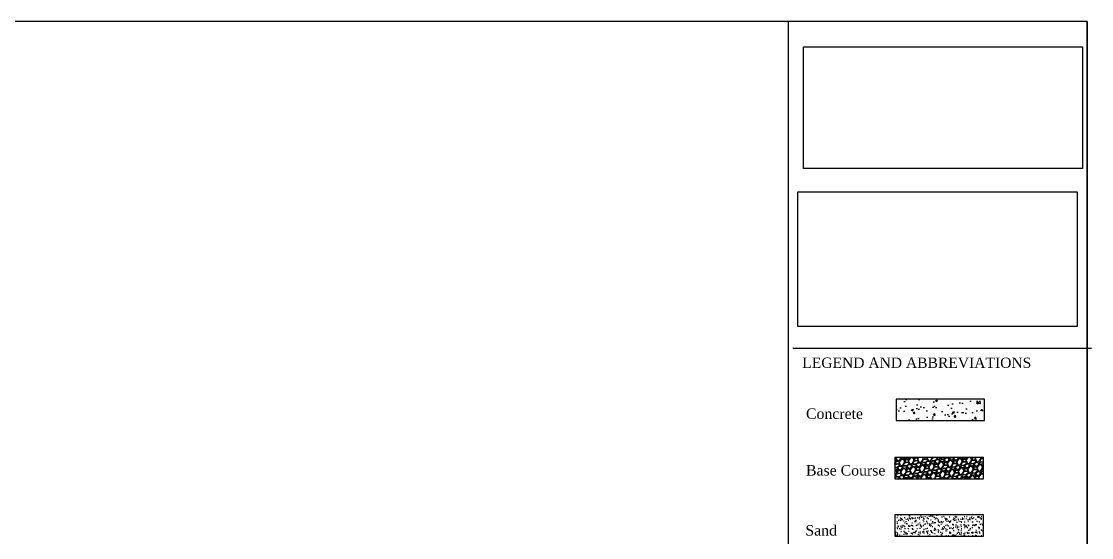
# Model space of a CAD drawing. Header units: centimetres. Extents: x 19229 to 39050, y 7691 to 15397.
# Drawn here: x 36477 to 38769, y 9616 to 10721 of the extents above; entities that cross this region are included whole.
import ezdxf

# ---------------------------------------------------------------- set-up
doc = ezdxf.new("R2010")
doc.units = ezdxf.units.CM
doc.layers.get('0').update_dxf_attribs({"linetype": 'CONTINUOUS'})
doc.layers.add('FRAME', color=7, linetype='CONTINUOUS')
doc.layers.add('TEXT', color=7, linetype='CONTINUOUS')
doc.styles.get("Standard").update_dxf_attribs({"font": 'times.ttf', "height": 20})
picture_1 = doc.add_image_def('image1.jpg', size_in_pixel=(1648, 719))
picture_2 = doc.add_image_def('image2.jpg', size_in_pixel=(712, 343))

msp = doc.modelspace()

# ---------------------------------------------------------------- hatches: boundary and pattern name
at = {"ltscale": 20}
h = msp.add_hatch(dxfattribs=at)
h.set_pattern_fill('AR-CONC', scale=0.24, angle=0.05)
h.set_pattern_definition([(50.05, (-276.363, -7384.51), (43.727642, -3.787222), [4.572, -50.292]), (355.05, (-276.363, -7384.51), (-8.498433, 45.846244), [3.6576, -40.23374]), (100.50144, (-272.72, -7384.824), (35.22921, 42.05902), [3.8856, -42.74166]), (46.2342, (-276.374, -7372.316), (65.06775, -10.03338), [6.858, -75.438]), (96.68556, (-270.95, -7373.15), (56.92515, 59.43197), [5.82841, -64.11255]), (351.23415, (-276.374, -7372.316), (56.92515, 59.43197), [5.48639, -60.35034]), (21.05, (-270.275, -7375.36), (36.408858, -24.511884), [4.572, -50.292]), (326.05, (-270.275, -7375.36), (14.793905, 44.21804), [3.6576, -40.2336]), (71.50144, (-267.24, -7377.4), (51.202763, 19.706155), [3.8856, -42.741585]), (37.55, (-276.363, -7384.508), (0.7235553, 20.2938485), [0, -39.74592, 0, -40.8432, 0, -40.386]), (7.55, (-276.363, -7384.508), (16.015731, 24.057323), [0, -23.28672, 0, -38.83152, 0, -15.3924]), (327.55, (-289.957, -7384.52), (32.54293, -1.3465), [0, -15.24, 0, -47.5488, 0, -63.0936]), (317.55, (-296.053, -7384.525), (35.545665, 6.13338), [0, -19.812, 0, -31.57728, 0, -44.8056])])
h.paths.add_polyline_path([(38350.4, 9912.4), (38350.4, 9866.6), (38539.7, 9866.6), (38539.7, 9912.4)])
h = msp.add_hatch(dxfattribs=at)
h.set_pattern_fill('GRAVEL', scale=0.8, angle=10)
h.set_pattern_definition([(238.0127875, (-265.4835, -7361.9564), (-128.33356961, -208.329889623), [2.733772, -270.643869]), (194.969741, (-266.9317, -7364.2751), (236.606991228, 62.353666307), [4.691238, -464.432391]), (142.510447, (-271.4637, -7365.4869), (238.926776155, -184.83891916), [3.307852, -327.477782]), (277.273689, (-278.386, -7371.8658), (-50.55932582, 403.7544018), [4.272036, -422.931499]), (302.8336542, (-277.8451, -7376.1035), (-142.398839356, 222.492867639), [4.18907, -414.718462]), (7.273689, (-275.5738, -7379.6233), (-403.7544018, -50.55932582), [4.272036, -422.931499]), (47.6942405, (-271.3361, -7379.08245), (-224.86150632, -245.983838038), [5.649549, -559.3049225]), (82.2553284, (-267.5335, -7374.90426), (62.451373484, 464.948174693), [5.333756, -528.042053]), (131.4295656, (-266.8147, -7369.61915), (-205.961250962, 231.918568256), [4.286504, -424.364366]), (185.2363583, (-269.6511, -7366.4053), (223.652759926, 18.802547096), [4.893706, -239.791496]), (232.3974378, (-274.5244, -7366.8519), (-201.321681813, -262.466600603), [6.328623, -626.53418]), (148.814075, (-258.5395, -7368.5727), (-161.2502406, 95.36804447), [2.160036, -213.844527]), (181.4692344, (-260.3874, -7367.4542), (267.203877975, 5.848315577), [4.109456, -406.837112]), (235, (-264.496, -7367.56), (3.528531, -20.0112935), [2.873675, -25.863145]), (213.1985905, (-266.3198, -7365.4052), (92.99940577, 57.66524193), [1.547531, -153.204979]), (301.801409, (-267.6147, -7366.2525), (-30.59688646, 56.50534965), [2.188525, -107.238024]), (40.963757, (-266.4614, -7368.1125), (52.97681869, 50.60818), [3.554557, -114.930385]), (171.565051, (-263.777, -7365.782), (43.5511181, -12.9542316), [2.570297, -61.687185]), (26.3895403, (-279.2212, -7368.2991), (189.5273425, 95.319190326), [3.600704, -356.470613]), (80.346176, (-275.9957, -7366.6986), (-41.2313335, -234.238352833), [3.020792, -299.057725]), (303.1985905, (-264.483, -7361.78), (-57.66524193, 92.99940577), [3.095041, -151.657469]), (353.6104597, (-262.7883, -7364.3698), (-210.698528324, 24.748570907), [3.600704, -356.470613]), (349.443955, (-277.0335, -7380.706), (-107.11352965, 22.37993223), [3.472282, -170.1418745]), (304.7751406, (-273.62, -7381.3422), (-138.87030849, 202.481574027), [2.909377, -288.028747]), (76.8014095, (-260.7543, -7381.756), (22.37993222, 107.11352965), [3.095041, -151.657469]), (27.3540246, (-260.0476, -7378.7427), (-246.032692147, -125.916076793), [3.406262, -337.219008]), (79.443955, (-270.5598, -7383.485), (-22.37993223, -107.11352965), [1.736141, -171.878015]), (111.309932, (-261.955, -7381.9677), (-34.12541742, 76.5166432), [1.036117, -102.57596]), (175.963757, (-262.3315, -7381.0024), (63.5624116, -9.42570063), [4.18907, -79.592437]), (196.009006, (-266.5102, -7380.7075), (196.58440444, 55.296603253), [3.882136, -384.330919]), (313.690068, (-266.144, -7369.9135), (-27.0683555, 36.4940561), [2.930591, -70.334211]), (3.1572266, (-264.1195, -7372.0326), (347.24905214, 19.962439429), [5.116454, -506.528073]), (70.945396, (-259.0108, -7371.7508), (-55.34545738, -154.19317867), [2.092066, -207.115139]), (100, (-258.328, -7369.773), (-23.5398245, 16.482763), [1.2192, -19.1008]), (130.256437, (-267.0163, -7380.1778), (104.744890947, -125.964930915), [2.822936, -279.471526]), (58.0127875, (-268.8405, -7378.0234), (128.333569613, 208.329889623), [5.467543, -267.910098]), (10, (-265.944, -7373.386), (16.482763, 23.5398245), [5.2832, -15.0368]), (335.3048465, (-260.7413, -7372.4686), (224.81265226, -104.793744965), [3.212876, -318.074534]), (264.054604, (-257.8222, -7373.811), (-5.89716966, -83.57370514), [2.958633, -144.9732]), (217.6459754, (-258.1287, -7376.7536), (-344.9292676, -267.155023822), [4.817161, -476.899715]), (185.4260787, (-261.9429, -7379.69586), (-263.675347006, -25.859609071), [5.096236, -504.526772])])
h.paths.add_polyline_path([(38537.2, 9741.7), (38537.2, 9787.5), (38347.9, 9787.5), (38347.9, 9741.7)])
h = msp.add_hatch(dxfattribs=at)
h.set_pattern_fill('AR-SAND', scale=0.24, angle=0.05)
h.set_pattern_definition([(37.55, (-276.363, -7384.508), (-0.3942576, 11.7455781), [0, -9.26592, 0, -10.3632, 0, -9.906]), (7.55, (-276.363, -7384.508), (10.7735415, 17.2132107), [0, -4.99872, 0, -8.35152, 0, -3.2004]), (327.55, (-283.861, -7384.515), (18.9837796, 0.051059), [0, -3.048, 0, -10.9728, 0, -14.3256]), (317.55, (-283.861, -7384.515), (18.320679, 5.3662936), [0, -1.524, 0, -7.19328, 0, -8.2296])])
h.paths.add_polyline_path([(38347.9, 9665), (38347.9, 9619.3), (38537.2, 9619.3), (38537.2, 9665)])

# ---------------------------------------------------------------- linework, layer by layer
msp.add_lwpolyline([(38759.9, 10721.4), (38759.9, 7723.4), (38120.1, 7723.4)])
at = {"color": 7, "ltscale": 20}
for points in [[(38350.4, 9866.6), (38539.7, 9866.6), (38539.7, 9912.4), (38350.4, 9912.4)], [(38347.9, 9741.7), (38537.2, 9741.7), (38537.2, 9787.5), (38347.9, 9787.5)], [(38347.9, 9619.3), (38537.2, 9619.3), (38537.2, 9665), (38347.9, 9665)]]:
    msp.add_lwpolyline(points, close=True, dxfattribs=at)
at = {"layer": 'FRAME', "linetype": 'Continuous', "ltscale": 0.05}
for p, q in [((38115, 10721.4), (34349.4, 10721.4)), ((38115, 10721.4), (38115, 10721.4)), ((38759.9, 10721.4), (38115, 10721.4)), ((38120.1, 7723.4), (38120.1, 10721.4)), ((38759.9, 9762.1), (38759.9, 10721.4)), ((38759.9, 7690.9), (38759.9, 9762.1))]:
    msp.add_line(p, q, dxfattribs=at)
at = {"layer": 'FRAME', "color": 0}
msp.add_line((38759.9, 7690.9), (38759.9, 10721.4), dxfattribs=at)
at = {"layer": 'FRAME', "color": 7}
for p, q in [((38759.9, 9762.1), (38759.9, 10721.4)), ((38759.9, 7690.9), (38759.9, 9762.1))]:
    msp.add_line(p, q, dxfattribs=at)
at = {"layer": 'FRAME'}
msp.add_line((38129.3, 10022), (38769.1, 10022), dxfattribs=at)

# ---------------------------------------------------------------- texts
at = {"layer": 'FRAME', "color": 7}
for s, height, p in [('LEGEND AND ABBREVIATIONS', 22.065, (38149.3, 9979.6)), ('Concrete', 22.4, (38157.3, 9870.4)), ('Base Course', 22.4, (38157.3, 9749.1)), ('Sand', 22.4, (38156, 9620.5))]:
    msp.add_text(s, height=height, rotation=359.9956, dxfattribs=at).set_placement(p)

# ---------------------------------------------------------------- pictures from other files: only their frames are drawn
at = {"layer": 'TEXT'}
image = msp.add_image(picture_1, insert=(38152.2, 10406.3), size_in_units=(597.5, 260.7), dxfattribs=at)
image.dxf.flags = 7
image = msp.add_image(picture_2, insert=(38139.9, 10068.3), size_in_units=(598.1, 288.2), dxfattribs=at)
image.dxf.flags = 7

doc.saveas('drawing.dxf')
